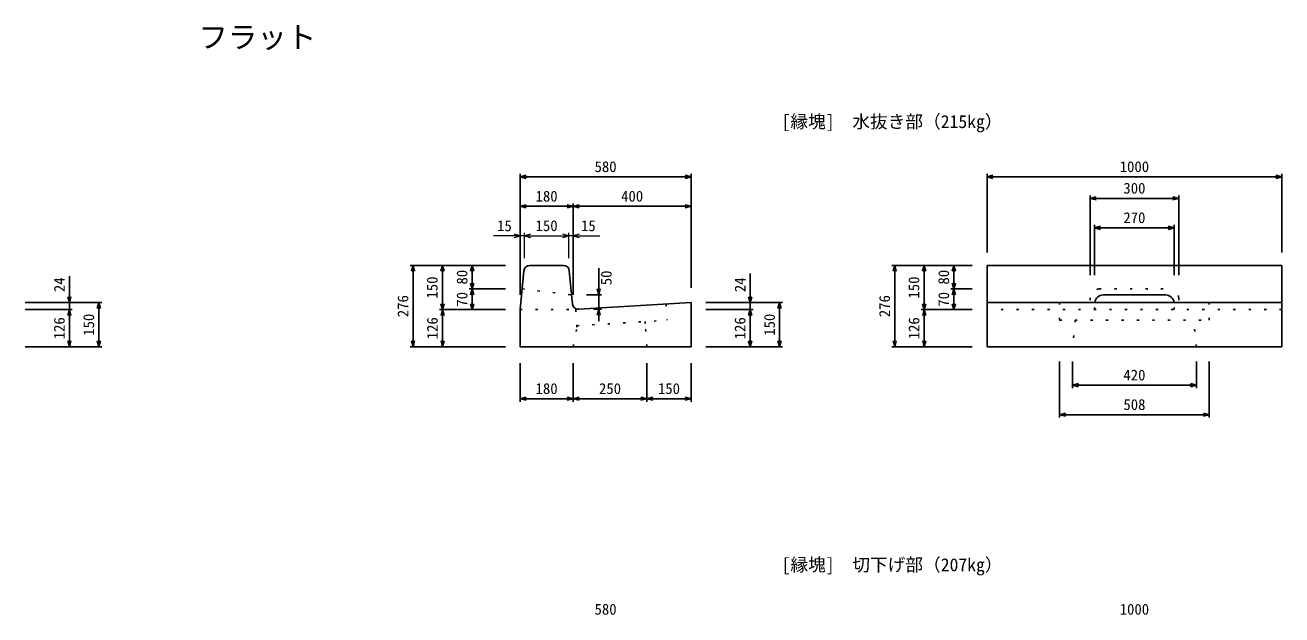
# Model space of a CAD drawing. Units: millimetres, scale not verified. Extents: x -12600 to 12600, y -8910 to 8910.
# Drawn here: x 4932 to 9194, y -2060 to -61 of the extents above; entities that cross this region are included whole.
import ezdxf
from ezdxf.enums import TextEntityAlignment as Align

# ---------------------------------------------------------------- set-up
doc = ezdxf.new("R2010")
doc.units = ezdxf.units.MM
doc.header["$LTSCALE"] = 30
doc.linetypes.add('DOTTED', pattern=[1.75, 0.25, -1.5])
for name, color, linetype, lineweight in [('0-0_DIM', 7, 'Continuous', 25), ('0-5_OUTLINE', 3, 'Continuous', 25), ('0-6_OUTLINE2', 4, 'DOTTED', 25), ('0-7_TXT', 7, 'Continuous', 25)]:
    doc.layers.add(name, color=color, linetype=linetype, lineweight=lineweight)
doc.styles.add('ＭＳ ゴシック', font='')
doc.styles.get('ＭＳ ゴシック').set_extended_font_data('MS Gothic')

msp = doc.modelspace()

# ---------------------------------------------------------------- linework, layer by layer
at = {"layer": '0-0_DIM'}
for p, q in [((6610.6, -975.22), (6610.6, -565.03)), ((7190.6, -575.03), (6610.6, -575.03)), ((7190.6, -951.23), (7190.6, -565.03)), ((8194.12, -831.11), (8194.12, -565.03)), ((8194.12, -575.03), (9194.12, -575.03)), ((9194.12, -831.11), (9194.12, -565.03)), ((8544.12, -908.77), (8544.12, -637.95)), ((8844.12, -908.77), (8844.12, -637.95)), ((6790.6, -675.03), (6610.6, -675.03)), ((6790.6, -975.22), (6790.6, -665.03)), ((7190.6, -675.03), (6790.6, -675.03)), ((8544.12, -647.95), (8844.12, -647.95)), ((8559.12, -908.77), (8559.12, -737.95)), ((8559.12, -747.95), (8828.86, -747.95)), ((8828.86, -908.77), (8828.86, -737.95)), ((6560.6, -875.22), (6237.5, -875.22)), ((6247.5, -875.22), (6247.5, -1151.22)), ((6347.5, -875.22), (6347.5, -1025.22)), ((6447.88, -955.22), (6447.88, -875.22)), ((6877.1, -975.22), (6877.1, -884.45)), ((8144.12, -875.22), (7871.02, -875.22)), ((7881.02, -875.22), (7881.02, -1151.22)), ((7981.02, -875.22), (7981.02, -1025.22)), ((8081.4, -955.22), (8081.4, -875.22)), ((5081.89, -1001.23), (5081.89, -912.26)), ((7390.6, -1001.23), (7390.6, -902.94)), ((6560.6, -955.22), (6437.88, -955.22)), ((6447.88, -955.22), (6447.88, -1025.22)), ((6835.6, -975.22), (6887.1, -975.22)), ((6877.1, -975.22), (6877.1, -1024.07)), ((8144.12, -955.22), (8071.4, -955.22)), ((8081.4, -955.22), (8081.4, -1025.22)), ((4931.89, -1001.23), (5191.89, -1001.23)), ((5081.89, -1001.23), (5081.89, -1025.22)), ((5181.89, -1151.22), (5181.89, -1001.23)), ((7240.6, -1001.23), (7500.6, -1001.23)), ((7390.6, -1001.23), (7390.6, -1025.23)), ((7490.6, -1151.22), (7490.6, -1001.23)), ((4931.89, -1025.22), (5091.89, -1025.22)), ((5081.89, -1025.22), (5081.89, -1151.22)), ((6560.6, -1025.22), (6337.5, -1025.22)), ((6347.88, -1025.22), (6347.88, -1151.22)), ((6859.79, -1024.07), (6887.1, -1024.07)), ((6877.1, -1024.07), (6877.1, -1064.07)), ((7240.6, -1025.23), (7400.6, -1025.23)), ((7390.6, -1025.23), (7390.6, -1151.22)), ((8144.12, -1025.22), (7971.02, -1025.22)), ((7981.4, -1025.22), (7981.4, -1151.22)), ((4931.89, -1151.22), (5191.89, -1151.22)), ((6560.6, -1151.22), (6237.5, -1151.22)), ((7240.6, -1151.22), (7500.6, -1151.22)), ((8144.12, -1151.22), (7871.02, -1151.22)), ((6610.6, -1207.11), (6610.6, -1337.11)), ((6790.6, -1207.11), (6790.6, -1337.11)), ((7040.6, -1207.11), (7040.6, -1337.11)), ((7190.6, -1207.11), (7190.6, -1337.11)), ((8440.12, -1201.22), (8440.12, -1391.22)), ((8484.12, -1201.22), (8484.12, -1291.22)), ((8904.12, -1201.22), (8904.12, -1291.22)), ((8948.12, -1201.22), (8948.12, -1391.22)), ((8484.12, -1281.22), (8904.12, -1281.22)), ((6610.6, -1327.11), (6790.6, -1327.11)), ((6790.6, -1327.11), (7040.6, -1327.11)), ((7040.6, -1327.11), (7190.6, -1327.11)), ((8440.12, -1381.22), (8948.12, -1381.22))]:
    msp.add_line(p, q, dxfattribs=at)
at = {"layer": '0-0_DIM', "lineweight": 13}
for p, q in [((6625.6, -850.22), (6625.6, -765.03)), ((6775.6, -850.22), (6775.6, -765.03)), ((6610.6, -775.03), (6520.6, -775.03)), ((6625.6, -775.03), (6610.6, -775.03)), ((6625.6, -775.03), (6775.6, -775.03)), ((6790.6, -775.03), (6775.6, -775.03)), ((6790.6, -775.03), (6880.6, -775.03))]:
    msp.add_line(p, q, dxfattribs=at)
at = {"layer": '0-0_DIM'}
for points in [[(6630.6, -569.67), (6610.6, -575.03), (6630.6, -580.39)], [(7170.6, -580.39), (7190.6, -575.03), (7170.6, -569.67)], [(8214.12, -580.39), (8194.12, -575.03), (8214.12, -569.67)], [(9174.12, -569.67), (9194.12, -575.03), (9174.12, -580.39)], [(6630.6, -669.67), (6610.6, -675.03), (6630.6, -680.39)], [(6770.6, -680.39), (6790.6, -675.03), (6770.6, -669.67)], [(6810.6, -669.67), (6790.6, -675.03), (6810.6, -680.39)], [(7170.6, -680.39), (7190.6, -675.03), (7170.6, -669.67)], [(8564.12, -653.31), (8544.12, -647.95), (8564.12, -642.59)], [(8824.12, -642.59), (8844.12, -647.95), (8824.12, -653.31)], [(8579.12, -753.31), (8559.12, -747.95), (8579.12, -742.59)], [(8808.86, -742.59), (8828.86, -747.95), (8808.86, -753.31)], [(6242.14, -895.22), (6247.5, -875.22), (6252.86, -895.22)], [(6342.14, -895.22), (6347.5, -875.22), (6352.86, -895.22)], [(6453.24, -895.22), (6447.88, -875.22), (6442.52, -895.22)], [(7875.67, -895.22), (7881.02, -875.22), (7886.38, -895.22)], [(7975.67, -895.22), (7981.02, -875.22), (7986.38, -895.22)], [(8076.05, -895.22), (8081.4, -875.22), (8086.76, -895.22)], [(6453.24, -935.22), (6447.88, -955.22), (6442.52, -935.22)], [(8076.05, -935.22), (8081.4, -955.22), (8086.76, -935.22)], [(6442.52, -975.22), (6447.88, -955.22), (6453.24, -975.22)], [(6882.46, -955.22), (6877.1, -975.22), (6871.74, -955.22)], [(8076.05, -975.22), (8081.4, -955.22), (8086.76, -975.22)], [(5076.53, -981.23), (5081.89, -1001.23), (5087.25, -981.23)], [(5187.25, -1021.23), (5181.89, -1001.23), (5176.53, -1021.23)], [(6352.86, -1005.22), (6347.5, -1025.22), (6342.14, -1005.22)], [(6453.24, -1005.22), (6447.88, -1025.22), (6442.52, -1005.22)], [(7385.24, -981.23), (7390.6, -1001.23), (7395.96, -981.23)], [(7495.96, -1021.23), (7490.6, -1001.23), (7485.24, -1021.23)], [(7986.38, -1005.22), (7981.02, -1025.22), (7975.67, -1005.22)], [(8086.76, -1005.22), (8081.4, -1025.22), (8076.05, -1005.22)], [(5087.25, -1045.22), (5081.89, -1025.22), (5076.53, -1045.22)], [(6342.52, -1045.22), (6347.88, -1025.22), (6353.24, -1045.22)], [(6871.74, -1044.07), (6877.1, -1024.07), (6882.46, -1044.07)], [(7395.96, -1045.23), (7390.6, -1025.23), (7385.24, -1045.23)], [(7976.05, -1045.22), (7981.4, -1025.22), (7986.76, -1045.22)], [(5076.53, -1131.22), (5081.89, -1151.22), (5087.25, -1131.22)], [(5176.53, -1131.22), (5181.89, -1151.22), (5187.25, -1131.22)], [(6252.86, -1131.22), (6247.5, -1151.22), (6242.14, -1131.22)], [(6353.24, -1131.22), (6347.88, -1151.22), (6342.52, -1131.22)], [(7385.24, -1131.22), (7390.6, -1151.22), (7395.96, -1131.22)], [(7485.24, -1131.22), (7490.6, -1151.22), (7495.96, -1131.22)], [(7886.38, -1131.22), (7881.02, -1151.22), (7875.67, -1131.22)], [(7986.76, -1131.22), (7981.4, -1151.22), (7976.05, -1131.22)], [(8504.12, -1286.58), (8484.12, -1281.22), (8504.12, -1275.87)], [(8884.12, -1275.87), (8904.12, -1281.22), (8884.12, -1286.58)], [(6630.6, -1332.47), (6610.6, -1327.11), (6630.6, -1321.75)], [(6770.6, -1321.75), (6790.6, -1327.11), (6770.6, -1332.47)], [(6810.6, -1332.47), (6790.6, -1327.11), (6810.6, -1321.75)], [(7020.6, -1321.75), (7040.6, -1327.11), (7020.6, -1332.47)], [(7060.6, -1332.47), (7040.6, -1327.11), (7060.6, -1321.75)], [(7170.6, -1321.75), (7190.6, -1327.11), (7170.6, -1332.47)], [(8460.12, -1386.58), (8440.12, -1381.22), (8460.12, -1375.87)], [(8928.12, -1375.87), (8948.12, -1381.22), (8928.12, -1386.58)]]:
    msp.add_lwpolyline(points, dxfattribs=at)
at = {"layer": '0-0_DIM', "lineweight": 13}
for points in [[(6590.6, -780.39), (6610.6, -775.03), (6590.6, -769.67)], [(6645.6, -769.67), (6625.6, -775.03), (6645.6, -780.39)], [(6755.6, -780.39), (6775.6, -775.03), (6755.6, -769.67)], [(6810.6, -769.67), (6790.6, -775.03), (6810.6, -780.39)]]:
    msp.add_lwpolyline(points, dxfattribs=at)
at = {"layer": '0-5_OUTLINE'}
for p, q in [((6610.6, -1025.22), (6623.8, -893.23)), ((6643.7, -875.22), (6757.5, -875.22)), ((6777.4, -893.23), (6788.69, -1006.1)), ((8194.12, -875.22), (9194.12, -875.22)), ((9194.12, -1151.22), (9194.12, -875.22)), ((8589.12, -975.22), (8799.12, -975.22)), ((6809.79, -1024.07), (7190.6, -1001.22)), ((7190.6, -1151.22), (7190.6, -1001.22)), ((8194.12, -1001.22), (9194.12, -1001.22))]:
    msp.add_line(p, q, dxfattribs=at)
for points in [[(9194.12, -1151.22), (8194.12, -1151.22), (8194.12, -875.22)], [(7190.6, -1151.22), (6610.6, -1151.22), (6610.6, -1025.22)]]:
    msp.add_lwpolyline(points, dxfattribs=at)
for centre, radius, start, end in [((6643.7, -895.22), 20, 90, 174.28941), ((6757.5, -895.22), 20, 5.71059, 90), ((8589.12, -1005.22), 30, 90, 172.33774), ((8799.12, -1005.22), 30, 7.66226, 90), ((6808.59, -1004.11), 20, 185.71059, 273.43363)]:
    msp.add_arc(centre, radius, start, end, dxfattribs=at)
at = {"layer": '0-6_OUTLINE2'}
for p, q in [((6617.6, -955.22), (6785.6, -975.22)), ((8574.12, -955.22), (8814.12, -955.22)), ((7106.04, -1006.3), (7109.33, -1061.2)), ((8440.12, -1060.71), (8440.12, -1001.22)), ((8544.12, -985.22), (8544.12, -1025.22)), ((8559.12, -1025.22), (8559.12, -1001.22)), ((8829.12, -1025.22), (8829.12, -1001.22)), ((8844.12, -985.22), (8844.12, -1025.22)), ((8948.12, -1060.71), (8948.12, -1001.22)), ((6610.6, -1025.22), (6790.6, -1025.22)), ((6809.79, -1024.07), (6790.6, -1025.22)), ((6799.59, -1024.69), (6803.24, -1085.58)), ((6802.88, -1079.59), (7109.33, -1061.2)), ((9194.12, -1025.22), (8194.12, -1025.22)), ((8440.12, -1060.71), (8948.12, -1060.71)), ((8493.62, -1060.71), (8484.12, -1151.22)), ((8904.12, -1151.22), (8894.62, -1060.71)), ((6790.6, -1151.22), (6803.24, -1085.58)), ((7034.46, -1065.69), (7034.82, -1071.68)), ((7040.6, -1151.22), (7034.82, -1071.68))]:
    msp.add_line(p, q, dxfattribs=at)
for centre, start, end in [((8574.12, -985.22), 90, 180), ((8814.12, -985.22), 0, 90)]:
    msp.add_arc(centre, 30, start, end, dxfattribs=at)

# ---------------------------------------------------------------- texts
at = {"layer": '0-0_DIM', "style": 'ＭＳ ゴシック'}
for s, p in [('580', (6863.1, -570.03)), ('1000', (8644.12, -570.03)), ('300', (8656.62, -642.95)), ('180', (6663.1, -670.03)), ('400', (6953.1, -670.03)), ('15', (6532.63, -770.16)), ('150', (6663.1, -770.03)), ('15', (6817.14, -770.16)), ('270', (8656.49, -742.95)), ('420', (8656.62, -1276.22)), ('180', (6663.1, -1322.11)), ('250', (6878.1, -1322.11)), ('150', (7078.1, -1322.11)), ('508', (8656.62, -1376.22)), ('580', (6863.1, -2070.03)), ('1000', (8644.12, -2070.03))]:
    msp.add_text(s, height=36.66, dxfattribs=at).set_placement(p, align=Align.BOTTOM_LEFT)
for s, p in [('80', (6442.88, -940.22)), ('80', (8076.4, -940.22)), ('24', (5077.42, -965.93)), ('150', (6341.74, -987.72)), ('50', (6932.1, -942.55)), ('24', (7386.13, -965.93)), ('150', (7975.26, -987.72)), ('276', (6242.5, -1050.72)), ('70', (6442.88, -1015.22)), ('276', (7876.02, -1050.72)), ('70', (8076.4, -1015.22)), ('126', (5076.89, -1125.72)), ('150', (5176.89, -1113.72)), ('126', (6342.12, -1125.72)), ('126', (7385.6, -1125.72)), ('150', (7485.6, -1113.72)), ('126', (7975.64, -1125.72))]:
    msp.add_text(s, height=36.66, rotation=90, dxfattribs=at).set_placement(p, align=Align.BOTTOM_LEFT)
at = {"layer": '0-7_TXT', "style": 'ＭＳ ゴシック'}
for s, height, p in [('フラット', 73.31, (5519.5, -160.37)), ('[縁塊]\u3000水抜き部（215kg）', 43.99, (7497.37, -423.02)), ('[縁塊]\u3000切下げ部（207kg）', 43.99, (7497.37, -1925))]:
    msp.add_text(s, height=height, dxfattribs=at).set_placement(p, align=Align.BOTTOM_LEFT)

doc.saveas('drawing.dxf')
